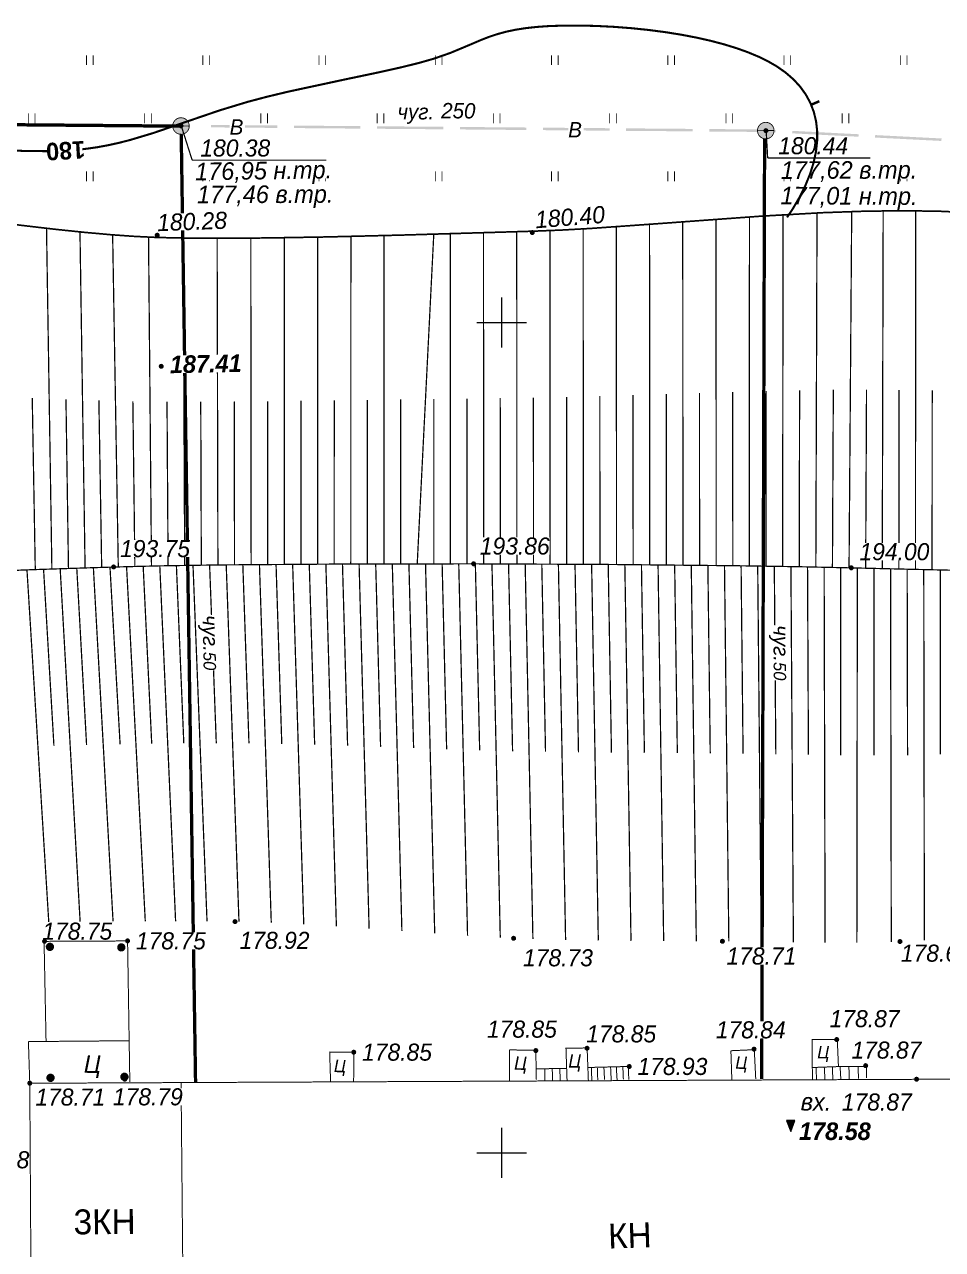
# Model space of a CAD drawing. Header units: millimetres. Extents: x 6735 to 13224, y -12144 to -9633.
# Drawn here: x 12231.4 to 12419.3, y -11669 to -11418.2 of the extents above; entities that cross this region are included whole.
import ezdxf

# ---------------------------------------------------------------- set-up
doc = ezdxf.new("R2010")
doc.units = ezdxf.units.MM
doc.linetypes.add('Cплошная', pattern=[0])
doc.linetypes.add('Cплошная_0.50', pattern=[0])
doc.layers.add('Строительный', color=251, linetype='Continuous', lineweight=13)
doc.layers.add('Строительный @ 1', color=251, linetype='Continuous', lineweight=13)
doc.styles.get("Standard").update_dxf_attribs({"font": 'arial.ttf'})
doc.styles.add('БСАМ курсив малоконтрасный (Бм-431)', font='')
doc.styles.get('БСАМ курсив малоконтрасный (Бм-431)').set_extended_font_data('Bm431', italic=True)
doc.linetypes.add('Водопр', pattern='A,5,-1,["В",БСАМ курсив малоконтрасный (Бм-431),S=2,R=0,X=-1.2,Y=-1],-1,10,-2,10,-2,5', length=36)
doc.linetypes.add('КОНТУР', pattern='A,0,-0.5,[133,ltypeshp.shx,S=0.05,R=0,X=-0.5,Y=0],-0.5', length=1)

# ---------------------------------------------------------------- blocks, each defined once
blk = doc.blocks.new('2011 - 401 трава')
at = {"color": 7, "linetype": 'Continuous', "lineweight": 0, "const_width": 0.1, "flags": 128}
for points in [[(0, 0), (0, 1.2)], [(0.8, 0), (0.8, 1.2)]]:
    blk.add_lwpolyline(points, dxfattribs=at)
blk = doc.blocks.new('22 - 107.1.1 столбы метал d-1.0')
blk.add_hatch(color=7).paths.add_polyline_path([(-0.00002, 0.5), (-0.25, 0.43302), (-0.43302, 0.25002), (-0.5, 0.00002), (-0.43302, -0.24998), (-0.25002, -0.433), (-0.00002, -0.5), (0.24998, -0.433), (0.433, -0.25), (0.5, 0), (0.433, 0.25), (0.25, 0.43302)])
at = {"color": 7, "linetype": 'Continuous', "lineweight": 0, "const_width": 0.02, "flags": 128}
blk.add_lwpolyline([(0, 0.5), (-0.25, 0.433013), (-0.433013, 0.25), (-0.5, 0), (-0.433013, -0.25), (-0.25, -0.433013), (0, -0.5), (0.25, -0.433013), (0.433013, -0.25), (0.5, 0), (0.433013, 0.25), (0.25, 0.433013), (0, 0.5)], close=True, dxfattribs=at)
blk = doc.blocks.new('118 - 330 отм высот')
blk.add_hatch(color=7).paths.add_polyline_path([(0.098, 0.12), (0.002, 0.155), (-0.095, 0.121), (-0.146, 0.032), (-0.129, -0.069), (-0.05, -0.135), (0.052, -0.136), (0.131, -0.07), (0.149, 0.031)])
at = {"color": 7, "linetype": 'Continuous', "lineweight": 0, "const_width": 0.01, "flags": 128}
blk.add_lwpolyline([(0.098, 0.12), (0.002, 0.155), (-0.095, 0.121), (-0.146, 0.032), (-0.129, -0.069), (-0.05, -0.135), (0.052, -0.136), (0.131, -0.07), (0.149, 0.031), (0.098, 0.12)], close=True, dxfattribs=at)
blk = doc.blocks.new('DIMENSION_17730')
at = {"color": 7, "linetype": 'Continuous', "lineweight": 0, "const_width": 0.075, "flags": 128}
for points in [[(4030.700267, 2211.862824), (4031.362518, 2209.77976)], [(4031.362518, 2209.77976), (4039.444585, 2209.77976)]]:
    blk.add_lwpolyline(points, dxfattribs=at)
at = {"color": 7, "insert": (4037.95452, 2210.77976), "char_height": 1.262627, "attachment_point": 7}
blk.add_mtext('{\\fArial|c1|b0|i1;\\l\\C0; }', dxfattribs=at)
blk = doc.blocks.new('DIMENSION_17742')
at = {"color": 7, "linetype": 'Continuous', "lineweight": 0, "const_width": 0.075, "flags": 128}
for points in [[(4065.922915, 2211.535518), (4066.011045, 2209.913233)], [(4066.011045, 2209.913233), (4072.193362, 2209.913233)]]:
    blk.add_lwpolyline(points, dxfattribs=at)
at = {"color": 7, "insert": (4070.703297, 2210.913233), "char_height": 1.262627, "attachment_point": 7}
blk.add_mtext('{\\fArial|c1|b0|i1;\\l\\C0; }', dxfattribs=at)
blk = doc.blocks.new('49 - 117.2.1 колодц.смотр.на водопроводах d-2.0')
at = {"true_color": 0xffffff}
blk.add_hatch(color=7, dxfattribs=at).paths.add_polyline_path([(-0.00002, 1), (-0.3827, 0.92388), (-0.70712, 0.70712), (-0.92388, 0.3827), (-1, 0), (-0.92388, -0.38268), (-0.70712, -0.7071), (-0.3827, -0.92386), (0, -0.99998), (0.38268, -0.92386), (0.7071, -0.7071), (0.92386, -0.38268), (0.99998, 0.00002), (0.92386, 0.3827), (0.7071, 0.70712), (0.38268, 0.92388)])
at = {"color": 7, "linetype": 'Continuous', "lineweight": 0, "const_width": 0.1, "flags": 128}
blk.add_lwpolyline([(-1, 0), (1, 0)], dxfattribs=at)
blk.add_lwpolyline([(0, 1), (0.269797, 0.962917), (0.519584, 0.854419), (0.730836, 0.682553), (0.887885, 0.460065), (0.979084, 0.203456), (0.997669, -0.068242), (0.942261, -0.33488), (0.81697, -0.57668), (0.631088, -0.775711), (0.398401, -0.917211), (0.136167, -0.990686), (-0.136167, -0.990686), (-0.398401, -0.917211), (-0.631088, -0.775711), (-0.81697, -0.57668), (-0.942261, -0.33488), (-0.997669, -0.068242), (-0.979084, 0.203456), (-0.887885, 0.460065), (-0.730836, 0.682553), (-0.519584, 0.854419), (-0.269797, 0.962917), (0, 1)], close=True, dxfattribs=at)
at = {"color": 7, "linetype": 'Continuous', "lineweight": 0, "true_color": 0xffffff, "const_width": 0.02, "flags": 128}
blk.add_lwpolyline([(0, 1), (-0.382683, 0.92388), (-0.707107, 0.707107), (-0.92388, 0.382683), (-1, 0), (-0.92388, -0.382683), (-0.707107, -0.707107), (-0.382683, -0.92388), (0, -1), (0.382683, -0.92388), (0.707107, -0.707107), (0.92388, -0.382683), (1, 0), (0.92388, 0.382683), (0.707107, 0.707107), (0.382683, 0.92388), (0, 1)], close=True, dxfattribs=at)
blk = doc.blocks.new('Крест')
at = {"color": 0, "linetype": 'Continuous', "lineweight": 0, "flags": 128}
for points in [[(0, -1), (0, 1)], [(-1, 0), (1, 0)]]:
    blk.add_lwpolyline(points, dxfattribs=at)
blk = doc.blocks.new('Отметка рельса')
at = {"linetype": 'Continuous', "lineweight": -2}
blk.add_hatch(color=0, dxfattribs=at).paths.add_polyline_path([(-0.65, 0.251), (-0.65, -0.249), (0, 0.001)])
at = {"color": 0, "linetype": 'Continuous', "lineweight": -2, "flags": 128}
blk.add_lwpolyline([(-0.65, 0.251), (-0.65, -0.249), (0, 0.001), (-0.65, 0.251)], dxfattribs=at)

msp = doc.modelspace()

# ---------------------------------------------------------------- hatches: boundary and pattern name
at = {"layer": 'Строительный'}
for points in [[(12269.56591, -11439.22447), (12283.16544, -11439.33741), (12283.16968, -11438.82742), (12269.57014, -11438.71449)], [(12286.56532, -11439.36564), (12300.16485, -11439.47858), (12300.16909, -11438.9686), (12286.56956, -11438.85566)], [(12303.56474, -11439.50681), (12317.16427, -11439.61975), (12317.1685, -11439.10977), (12303.56897, -11438.99683)], [(12320.56415, -11439.64799), (12334.16368, -11439.76092), (12334.16791, -11439.25094), (12320.56838, -11439.138)], [(12337.56356, -11439.78916), (12351.16309, -11439.9021), (12351.16733, -11439.39211), (12337.5678, -11439.27917)], [(12354.56298, -11439.93033), (12368.16251, -11440.04327), (12368.16674, -11439.53328), (12354.56721, -11439.42035)], [(12371.56239, -11440.0715), (12383.16586, -11440.16786), (12385.14852, -11440.26907), (12385.17452, -11439.75973), (12383.18642, -11439.65825), (12383.17342, -11439.91292), (12383.17554, -11439.65793), (12371.56663, -11439.56152)], [(12402.15242, -11440.62634), (12388.5701, -11439.93305), (12388.5441, -11440.44239), (12402.12642, -11441.13568)], [(12419.13031, -11441.49296), (12405.54799, -11440.79967), (12405.522, -11441.309), (12419.10431, -11442.0023)]]:
    msp.add_hatch(color=7, dxfattribs=at).paths.add_polyline_path(points)

# ---------------------------------------------------------------- linework, layer by layer
at = {"layer": 'Строительный', "color": 34, "linetype": 'Continuous', "lineweight": 0, "true_color": 0xa55200, "const_width": 0.51, "flags": 128}
msp.add_lwpolyline([(12392.44154, -11434.59058), (12394.12151, -11433.87124)], dxfattribs=at)
at = {"layer": 'Строительный', "linetype": 'Водопр', "const_width": 0.68}
msp.add_lwpolyline([(11981.36616, -11436.55249), (12263.34804, -11438.9732)], dxfattribs=at)
at = {"layer": 'Строительный', "color": 34, "linetype": 'Cплошная_0.50', "lineweight": 0, "true_color": 0xa55200, "const_width": 0.425, "elevation": 612, "flags": 128}
msp.add_lwpolyline([(12236.38807, -11444.09991), (12231.06315, -11444.0428), (12225.21827, -11443.71237), (12218.88395, -11443.11736), (12211.14776, -11442.17166), (12204.11063, -11441.25382), (12197.72893, -11440.43328), (12195.94016, -11440.26315), (12194.81597, -11440.31319), (12194.35657, -11440.42561), (12193.95749, -11440.60193), (12193.60737, -11440.84722), (12193.29874, -11441.16682), (12192.93633, -11441.71972), (12192.59049, -11442.46617), (12191.8034, -11444.88704), (12191.16037, -11446.96353), (12190.28736, -11449.24378), (12189.37652, -11451.32577), (12189.2779, -11451.54495), (12188.62013, -11453.03551), (12188.34686, -11453.80047), (12188.26181, -11454.44724), (12188.37431, -11455.38284), (12188.71147, -11456.49822)], dxfattribs=at)
at = {"layer": 'Строительный', "linetype": 'Водопр', "const_width": 0.68, "flags": 128}
for points in [[(12263.49023, -11440.7398), (12266.42321, -11634.67106)], [(12382.90841, -11441.58059), (12382.31547, -11634.04406)]]:
    msp.add_lwpolyline(points, dxfattribs=at)
at = {"layer": 'Строительный', "color": 7, "linetype": 'КОНТУР', "lineweight": 0, "ltscale": 2, "const_width": 0.34, "flags": 128}
msp.add_lwpolyline([(12552.52685, -11486.72312), (12548.73561, -11484.72339), (12543.79551, -11482.22823), (12539.08465, -11479.96533), (12533.31494, -11477.37435), (12527.87722, -11475.14683), (12522.76048, -11473.2783), (12517.96041, -11471.76722), (12512.51, -11470.2975), (12506.20845, -11468.77132), (12499.1805, -11467.21891), (12491.57604, -11465.67339), (12483.45285, -11464.14893), (12475.0798, -11462.69827), (12466.6286, -11461.35114), (12458.25008, -11460.13154), (12449.39844, -11458.97535), (12440.93343, -11458.01104), (12432.97298, -11457.25198), (12425.60172, -11456.70619), (12418.7054, -11456.39532), (12411.3323, -11456.28914), (12403.41555, -11456.38641), (12394.80727, -11456.68881), (12382.29075, -11457.39425), (12365.37328, -11458.625), (12363.88887, -11458.73824), (12347.33748, -11459.91592), (12341.18044, -11460.25518), (12335.73447, -11460.46996), (12329.16689, -11460.6696), (12308.24111, -11461.28622), (12293.19174, -11461.65676), (12280.74091, -11461.8683), (12268.08935, -11461.92366), (12262.83777, -11461.86566), (12258.27445, -11461.75033), (12253.97743, -11461.54485), (12249.15332, -11461.20341), (12243.78172, -11460.72467), (12237.80539, -11460.10355), (12229.16216, -11459.09077), (12217.86124, -11457.6495), (12217.37508, -11457.58631), (12208.36138, -11456.4458), (12203.64073, -11455.96331), (12202.92286, -11455.91156), (12195.41705, -11455.42713), (12191.04475, -11455.28029), (12187.17239, -11455.30194), (12182.94226, -11455.55085), (12180.95689, -11455.76859), (12179.0444, -11456.04986), (12173.67459, -11456.79321), (12167.53675, -11457.61755), (12163.24953, -11458.29188), (12159.39135, -11459.01046), (12155.84482, -11459.79528), (12152.5849, -11460.65239), (12150.53441, -11461.27509), (12148.60406, -11461.93375), (12146.79191, -11462.62902), (12145.09688, -11463.36134), (12143.51775, -11464.13125), (12142.05448, -11464.93881), (12140.70668, -11465.78424), (12139.47416, -11466.66766), (12138.13095, -11467.75607), (12136.54209, -11469.14626), (12132.66504, -11472.79858), (12127.94152, -11477.53218), (12122.53807, -11483.18035), (12117.08508, -11489.06377)], dxfattribs=at)
at = {"layer": 'Строительный', "color": 7, "linetype": 'Cплошная', "lineweight": 0, "const_width": 0.255, "flags": 128}
for points in [[(12386.59686, -11529.11978), (12386.68921, -11457.11766)], [(12393.39568, -11529.2463), (12393.63974, -11456.74288)], [(12400.19386, -11529.40307), (12400.73886, -11456.46083)], [(12406.99182, -11529.56944), (12407.18171, -11456.31577)], [(12413.79015, -11529.72046), (12413.8372, -11456.30179)], [(12237.01145, -11529.64294), (12235.91471, -11459.89192)], [(12345.79945, -11528.67707), (12345.7661, -11460.01027)], [(12352.59928, -11528.72389), (12352.55724, -11459.57338)], [(12359.39905, -11528.78016), (12359.35155, -11459.08156)], [(12366.19873, -11528.84643), (12366.15376, -11458.56545)], [(12372.99829, -11528.92377), (12372.97009, -11458.0509)], [(12379.79769, -11529.01392), (12379.8099, -11457.56101)], [(12243.80807, -11529.42852), (12242.7629, -11460.62459)], [(12250.60464, -11529.21275), (12249.44977, -11461.2271)], [(12257.40232, -11529.03614), (12256.79722, -11461.6924)], [(12264.20113, -11528.90915), (12263.87862, -11461.88253)], [(12271.00046, -11528.81402), (12270.83931, -11461.9312)], [(12277.80007, -11528.74173), (12277.73363, -11461.89981)], [(12284.59985, -11528.68699), (12284.58706, -11461.81548)], [(12291.39973, -11528.64638), (12291.41336, -11461.6935)], [(12298.19967, -11528.61759), (12298.22074, -11461.54371)], [(12304.99964, -11528.59898), (12305.0146, -11461.37307)], [(12311.79963, -11528.58938), (12315.18805, -11461.08952)], [(12318.59963, -11528.58797), (12318.57606, -11460.98986)], [(12325.39963, -11528.59446), (12325.36498, -11460.78549)], [(12332.19961, -11528.61175), (12332.17569, -11460.57785)], [(12338.99955, -11528.63959), (12338.97385, -11460.35362)], [(12233.61344, -11529.75909), (12232.9935, -11494.6194)], [(12240.4097, -11529.53399), (12239.89397, -11494.90425)], [(12247.20642, -11529.3225), (12246.63455, -11495.13058)], [(12294.79969, -11528.63062), (12294.80936, -11495.12611)], [(12301.59965, -11528.6071), (12301.60937, -11495.03386)], [(12308.39964, -11528.59311), (12308.40365, -11494.93738)], [(12315.19963, -11528.58769), (12315.19384, -11494.8386)], [(12321.99963, -11528.59016), (12321.98135, -11494.73933)], [(12328.79962, -11528.6017), (12328.78604, -11494.64167)], [(12335.59958, -11528.62442), (12335.58772, -11494.54959)], [(12342.3995, -11528.65715), (12342.38495, -11494.42682)], [(12349.19937, -11528.69932), (12349.18046, -11494.25009)], [(12355.99918, -11528.75082), (12355.97645, -11494.04155)], [(12362.7989, -11528.81199), (12362.77512, -11493.81842)], [(12369.59852, -11528.88363), (12369.5791, -11493.59506)], [(12376.39801, -11528.96709), (12376.39214, -11493.38429)], [(12383.19731, -11529.06464), (12383.22024, -11493.1984)], [(12389.99633, -11529.18001), (12390.07439, -11493.05014)], [(12396.79488, -11529.31998), (12396.97847, -11492.95428)], [(12403.59276, -11529.48979), (12403.7731, -11492.9318)], [(12410.39098, -11529.64533), (12410.43495, -11492.96763)], [(12417.18927, -11529.79756), (12417.22085, -11493.07745)], [(12254.00328, -11529.11648), (12253.58849, -11495.30577)], [(12260.80164, -11528.96786), (12260.5801, -11495.39009)], [(12267.60075, -11528.85828), (12267.48519, -11495.38883)], [(12274.40024, -11528.77541), (12274.34651, -11495.34941)], [(12281.19995, -11528.71241), (12281.18218, -11495.28777)], [(12287.99978, -11528.66508), (12288.00139, -11495.21179)], [(12231.91459, -11529.82102), (12236.37544, -11601.93519)], [(12235.31243, -11529.69988), (12237.4288, -11565.79611)], [(12238.71058, -11529.5878), (12242.79353, -11601.8549)], [(12242.10891, -11529.48106), (12244.11526, -11565.65205)], [(12245.50728, -11529.37584), (12249.53502, -11601.79703)], [(12248.90556, -11529.26792), (12250.97535, -11565.52263)], [(12252.30392, -11529.1623), (12256.13087, -11601.76614)], [(12255.70278, -11529.0746), (12257.4487, -11565.4178)], [(12259.10198, -11529.00067), (12262.33946, -11601.76252)], [(12262.50139, -11528.93743), (12264.01922, -11565.35474)], [(12265.90095, -11528.88282), (12268.77128, -11601.79143)], [(12269.30062, -11528.83539), (12270.66642, -11565.3295)], [(12272.70036, -11528.79406), (12275.31353, -11601.87445)], [(12276.10017, -11528.75799), (12277.35568, -11565.35887)], [(12279.50003, -11528.72656), (12281.92188, -11602.07936)], [(12282.89992, -11528.69924), (12284.07146, -11565.46359)], [(12286.29984, -11528.67561), (12288.57257, -11602.40106)], [(12289.69978, -11528.65535), (12290.80443, -11565.62508)], [(12293.09973, -11528.63815), (12295.2513, -11602.8058)], [(12296.4997, -11528.62378), (12297.54899, -11565.82732)], [(12299.89968, -11528.61204), (12301.94919, -11603.26704)], [(12303.29967, -11528.60275), (12304.30152, -11566.05711)], [(12306.69966, -11528.59577), (12308.66022, -11603.76119)], [(12310.09966, -11528.59099), (12311.05944, -11566.30205)], [(12313.49966, -11528.58828), (12315.37988, -11604.26376)], [(12316.89966, -11528.58759), (12317.82069, -11566.54834)], [(12320.29966, -11528.58883), (12322.10429, -11604.7441)], [(12323.69965, -11528.59196), (12324.58171, -11566.77697)], [(12327.09965, -11528.59772), (12328.79899, -11605.15241)], [(12330.49964, -11528.60639), (12331.31913, -11566.95503)], [(12333.89962, -11528.61777), (12335.48133, -11605.42163)], [(12337.29959, -11528.6317), (12338.06296, -11567.07481)], [(12340.69955, -11528.64807), (12342.17278, -11605.59595)], [(12344.0995, -11528.66682), (12344.80976, -11567.1627)], [(12347.49944, -11528.68791), (12348.86749, -11605.70828)], [(12350.89935, -11528.71131), (12351.55699, -11567.22929)], [(12354.29926, -11528.73706), (12355.56089, -11605.77759)], [(12357.69914, -11528.76518), (12358.30245, -11567.28323)], [(12361.099, -11528.79576), (12362.24865, -11605.82033)], [(12364.49884, -11528.82888), (12365.04388, -11567.33293)], [(12367.89865, -11528.86468), (12368.92578, -11605.85369)], [(12371.29843, -11528.90331), (12371.77839, -11567.38842)], [(12374.69818, -11528.94502), (12375.58548, -11605.90105)], [(12378.09788, -11528.99005), (12378.5018, -11567.46625)], [(12381.49753, -11529.03877), (12382.21699, -11605.99339)], [(12384.89712, -11529.09162), (12385.20681, -11567.56962)], [(12388.29663, -11529.14921), (12388.80037, -11606.09909)], [(12391.69604, -11529.21233), (12391.87944, -11567.67708)], [(12395.09533, -11529.28211), (12395.29502, -11606.17019)], [(12398.49443, -11529.36018), (12398.4882, -11567.76957)], [(12401.89331, -11529.44748), (12401.79488, -11606.16198)], [(12405.2923, -11529.53029), (12405.32466, -11567.81868)], [(12408.69142, -11529.60766), (12408.8399, -11606.00947)], [(12412.09059, -11529.68281), (12412.17278, -11567.77124)], [(12415.48974, -11529.7586), (12415.60905, -11605.64545)], [(12418.88882, -11529.83766), (12418.89722, -11567.61678)]]:
    msp.add_lwpolyline(points, dxfattribs=at)
at = {"layer": 'Строительный', "color": 7, "linetype": 'Cплошная_0.50', "lineweight": 0, "flags": 128}
for points, const_width in [([(12146.38495, -11665.93858), (12146.39637, -11666.09012), (12146.44165, -11666.694), (12147.59851, -11681.59548), (12148.33513, -11689.96441), (12149.05804, -11697.08009), (12149.95111, -11704.3668), (12150.87556, -11710.28525), (12152.04839, -11716.56088), (12153.13825, -11721.79397), (12154.59296, -11727.81572), (12155.35337, -11730.56355), (12156.14261, -11733.16125), (12157.1066, -11736.02345), (12158.11918, -11738.70936), (12159.18388, -11741.22832), (12160.30325, -11743.58633), (12161.55554, -11745.93608), (12162.99667, -11748.38671), (12164.61444, -11750.91737), (12166.39075, -11753.49973), (12168.13057, -11755.873), (12169.96044, -11758.23035), (12171.85351, -11760.53716), (12173.7764, -11762.75272), (12175.62418, -11764.7628), (12177.43024, -11766.61034), (12179.15883, -11768.25879), (12180.77584, -11769.6756), (12182.3569, -11770.92144), (12184.04569, -11772.11533), (12185.83401, -11773.25148), (12187.71214, -11774.32369), (12189.60086, -11775.2926), (12191.5523, -11776.19051), (12193.55466, -11777.012), (12195.59509, -11777.75179), (12197.63665, -11778.3981), (12199.68881, -11778.95552), (12201.73793, -11779.42034), (12203.77042, -11779.78948), (12205.87796, -11780.04314), (12208.55612, -11780.22561), (12211.81682, -11780.33776), (12215.69048, -11780.38068), (12213.75365, -11780.35922), (12239.36793, -11779.91556), (12234.17106, -11780.03491), (12244.5648, -11779.79621), (12254.72403, -11779.62771), (12259.69392, -11779.50897), (12264.88256, -11779.38528), (12275.0419, -11779.22003), (12292.29053, -11779.19284), (12296.47671, -11779.19358), (12316.91639, -11779.18742), (12338.72019, -11779.08913), (12343.38983, -11779.04004), (12355.71652, -11778.90118), (12372.71137, -11778.59), (12381.52127, -11778.32392), (12389.69264, -11777.98576), (12409.33517, -11776.97166), (12420.61212, -11776.28664), (12430.11983, -11775.60951), (12439.31221, -11774.7936), (12442.87494, -11774.39283), (12445.74359, -11773.99741), (12451.25615, -11773.00418), (12456.79564, -11771.74002), (12462.31449, -11770.21183), (12467.658, -11768.45836), (12470.304, -11767.47998), (12472.86902, -11766.45397), (12475.34296, -11765.38438), (12477.71688, -11764.27507), (12480.10951, -11763.06982), (12482.54352, -11761.75981), (12484.98758, -11760.36189), (12487.41084, -11758.89371), (12489.85764, -11757.32444), (12492.22092, -11755.71863), (12494.47356, -11754.09473), (12496.59305, -11752.46897), (12498.69339, -11750.74259), (12500.59958, -11749.04692), (12502.29605, -11747.39579), (12503.7716, -11745.80016), (12505.07185, -11744.19822), (12506.31369, -11742.44662), (12507.50084, -11740.54017), (12508.63863, -11738.47031), (12509.56273, -11736.59301), (12510.46207, -11734.58024), (12511.34347, -11732.41686), (12512.21953, -11730.0721), (12513.50635, -11726.28585), (12515.02225, -11721.41936), (12516.3586, -11716.59434), (12517.79955, -11710.60469), (12519.23059, -11703.94086), (12520.57172, -11696.9889), (12521.79242, -11689.84651), (12522.74803, -11683.2881), (12523.56736, -11676.03395), (12524.50445, -11665.87361), (12526.21522, -11644.17326), (12526.96093, -11634.00955), (12527.587, -11625.48794), (12528.05287, -11619.86456), (12528.81827, -11611.64471), (12529.04449, -11609.26215), (12529.89403, -11599.84177), (12530.38947, -11593.02808), (12530.57472, -11589.19998), (12530.63693, -11585.9839), (12530.57701, -11583.33059), (12530.39432, -11581.21819), (12530.05889, -11579.24615), (12529.56854, -11577.22708), (12528.92518, -11575.16902), (12528.13198, -11573.08213), (12527.27025, -11571.13944), (12526.28931, -11569.19286), (12525.19519, -11567.25437), (12523.99603, -11565.33845), (12522.78118, -11563.57119), (12521.49217, -11561.85239), (12520.14049, -11560.19739), (12518.73976, -11558.6229), (12517.34391, -11557.21116), (12515.79276, -11555.81331), (12514.08653, -11554.42954), (12512.22539, -11553.05999), (12510.45483, -11551.86356), (12508.56372, -11550.67822), (12506.55188, -11549.50385), (12504.41869, -11548.3401), (12500.50839, -11546.38331), (12496.22832, -11544.44782), (12491.07364, -11542.31543), (12485.51964, -11540.17862), (12478.35006, -11537.64464), (12471.56008, -11535.50075), (12467.65759, -11534.40274), (12463.9811, -11533.47735), (12460.54579, -11532.72839), (12457.36131, -11532.15792), (12454.04991, -11531.7024), (12450.22644, -11531.2972), (12445.8708, -11530.94014), (12440.94362, -11530.62797), (12431.99869, -11530.22235), (12420.79883, -11529.8845), (12411.28283, -11529.665), (12400.64596, -11529.41498), (12390.35977, -11529.18679), (12377.65395, -11528.98397), (12350.09398, -11528.70556), (12323.33842, -11528.59153), (12297.14318, -11528.62136), (12270.94779, -11528.81466), (12259.01842, -11529.00235), (12249.65005, -11529.24345), (12243.40579, -11529.44095), (12231.50784, -11529.8363), (12221.5791, -11530.28572), (12213.38086, -11530.82646), (12208.90071, -11531.22571), (12204.87196, -11531.67627), (12201.26661, -11532.18127), (12198.06959, -11532.74287), (12196.54165, -11533.04306), (12189.63142, -11534.43621), (12184.52194, -11535.59357), (12180.72993, -11536.58137), (12177.29764, -11537.61068), (12174.15761, -11538.70181), (12171.2817, -11539.86481), (12168.09413, -11541.3968), (12166.63018, -11542.21101), (12165.25018, -11543.05875), (12163.95229, -11543.94121), (12162.73576, -11544.85892), (12161.59963, -11545.81263), (12160.54317, -11546.80293), (12158.41746, -11549.10956), (12156.29427, -11551.80672), (12154.20094, -11554.85978), (12152.16887, -11558.22304), (12150.28466, -11561.73557), (12148.51894, -11565.43388), (12146.90068, -11569.25729), (12145.45627, -11573.14341), (12144.17048, -11577.16015), (12143.1151, -11581.11484), (12142.30561, -11584.94921), (12141.75214, -11588.61511), (12141.58316, -11590.42791), (12141.4689, -11592.55517), (12141.40446, -11597.75561), (12141.55864, -11604.22346), (12141.93199, -11611.98254), (12142.863, -11625.57149), (12144.31121, -11642.72372), (12145.17155, -11652.16343), (12146.38048, -11665.87964)], 0.255), ([(12522.72331, -11683.47614), (12522.74803, -11683.2881), (12523.56736, -11676.03395), (12524.50445, -11665.87361), (12526.21522, -11644.17326), (12526.96093, -11634.00955), (12527.587, -11625.48794), (12528.05287, -11619.86456), (12528.81827, -11611.64471), (12529.04449, -11609.26215), (12529.89403, -11599.84177), (12530.38947, -11593.02808), (12530.57472, -11589.19998), (12530.63693, -11585.9839), (12530.57701, -11583.33059), (12530.39432, -11581.21819), (12530.05889, -11579.24615), (12529.56854, -11577.22708), (12528.92518, -11575.16902), (12528.13198, -11573.08213), (12527.27025, -11571.13944), (12526.28931, -11569.19286), (12525.19519, -11567.25437), (12523.99603, -11565.33845), (12522.78118, -11563.57119), (12521.49217, -11561.85239), (12520.14049, -11560.19739), (12518.73976, -11558.6229), (12517.34391, -11557.21116), (12515.79276, -11555.81331), (12514.08653, -11554.42954), (12512.22539, -11553.05999), (12510.45483, -11551.86356), (12508.56372, -11550.67822), (12506.55188, -11549.50385), (12504.41869, -11548.3401), (12500.50839, -11546.38331), (12496.22832, -11544.44782), (12491.07364, -11542.31543), (12485.51964, -11540.17862), (12478.35006, -11537.64464), (12471.56008, -11535.50075), (12467.65759, -11534.40274), (12463.9811, -11533.47735), (12460.54579, -11532.72839), (12457.36131, -11532.15792), (12454.04991, -11531.7024), (12450.22644, -11531.2972), (12445.8708, -11530.94014), (12440.94362, -11530.62797), (12431.99869, -11530.22235), (12420.79883, -11529.8845), (12411.28283, -11529.665), (12400.64596, -11529.41498), (12390.35977, -11529.18679), (12377.65395, -11528.98397), (12350.09398, -11528.70556), (12323.33842, -11528.59153), (12297.14318, -11528.62136), (12270.94779, -11528.81466), (12259.01842, -11529.00235), (12249.65005, -11529.24345), (12243.40579, -11529.44095), (12231.50784, -11529.8363), (12221.5791, -11530.28572), (12213.38086, -11530.82646), (12208.90071, -11531.22571), (12204.87196, -11531.67627), (12201.26661, -11532.18127), (12198.06959, -11532.74287), (12196.54165, -11533.04306), (12189.63142, -11534.43621), (12184.52194, -11535.59357), (12180.72993, -11536.58137), (12177.29764, -11537.61068), (12174.15761, -11538.70181), (12171.2817, -11539.86481), (12168.09413, -11541.3968), (12166.63018, -11542.21101), (12165.25018, -11543.05875), (12163.95229, -11543.94121), (12162.73576, -11544.85892), (12161.59963, -11545.81263), (12160.54317, -11546.80293), (12159.80816, -11547.55588)], 0.255), ([(12235.41384, -11605.75381), (12235.81898, -11626.28093)], 0.204), ([(12235.50269, -11605.88518), (12252.50677, -11605.79975)], 0.204), ([(12252.50677, -11605.79975), (12252.96713, -11634.68234)], 0.204), ([(12232.18289, -11626.40767), (12252.71062, -11626.23713)], 0.204), ([(12232.4858, -11634.93889), (12232.21072, -11626.44523)], 0.204), ([(12346.52619, -11627.70829), (12342.24882, -11627.77132), (12342.4741, -11634.47419)], 0.204), ([(12346.57998, -11627.72108), (12346.83083, -11634.31637)], 0.204), ([(12380.75515, -11628.06705), (12376.0341, -11628.27926)], 0.204), ([(12380.78986, -11627.92104), (12381.09799, -11634.08747)], 0.204), ([(12397.66349, -11626.00761), (12392.56388, -11625.96341)], 0.204), ([(12392.64882, -11625.90949), (12392.69006, -11634.17208)], 0.204), ([(12397.78156, -11625.9241), (12398.02833, -11631.50747), (12403.74297, -11631.47759), (12403.78903, -11633.87953)], 0.204), ([(12298.78343, -11634.64379), (12298.82315, -11628.53154), (12293.87804, -11628.59993), (12294.06015, -11634.54491)], 0.204), ([(12330.67609, -11628.10822), (12330.71255, -11634.4631)], 0.204), ([(12336.05629, -11628.18737), (12330.68509, -11628.10835)], 0.204), ([(12336.0753, -11628.26873), (12336.18285, -11634.21637)], 0.204), ([(12376.00691, -11628.24953), (12376.20375, -11634.23524)], 0.204), ([(12342.35021, -11631.88731), (12336.12883, -11631.99971)], 0.204), ([(12337.90416, -11631.94272), (12337.9495, -11634.36479)], 0.204), ([(12339.43875, -11631.94216), (12339.51045, -11634.40703)], 0.204), ([(12340.97334, -11631.9416), (12341.08785, -11634.38011)], 0.204), ([(12355.09103, -11634.23396), (12355.0593, -11631.49849), (12346.65316, -11631.7167)], 0.204), ([(12347.43598, -11631.6511), (12347.54566, -11634.41728)], 0.204), ([(12348.67919, -11631.80049), (12348.75088, -11634.26536)], 0.204), ([(12350.01451, -11631.71603), (12350.14715, -11634.23192)], 0.204), ([(12351.38442, -11631.63978), (12351.51054, -11634.3368)], 0.204), ([(12352.71746, -11634.33142), (12352.54685, -11631.51423)], 0.204), ([(12353.89209, -11631.54173), (12354.00007, -11634.16136)], 0.204), ([(12398.06382, -11631.52282), (12392.73384, -11631.71667)], 0.204), ([(12393.45944, -11631.67158), (12393.52477, -11634.14257)], 0.204), ([(12395.12357, -11631.60093), (12395.26317, -11634.15174)], 0.204), ([(12396.77371, -11631.58912), (12396.8839, -11634.13294)], 0.204), ([(12398.35657, -11631.46808), (12398.52005, -11634.17998)], 0.204), ([(12400.1608, -11631.46182), (12400.25845, -11634.18915)], 0.204), ([(12402.03786, -11631.41071), (12402.13406, -11634.01337)], 0.204), ([(12264.05974, -11699.19634), (12263.45498, -11634.6899)], 0.204)]:
    msp.add_lwpolyline(points, dxfattribs=dict(at, const_width=const_width))
at = {"layer": 'Строительный', "color": 7, "linetype": 'Cплошная_0.50', "lineweight": 0, "const_width": 0.204, "flags": 128}
msp.add_lwpolyline([(12232.8838, -11699.22828), (12273.95361, -11699.59054), (12383.36923, -11698.23953), (12441.83792, -11697.1348), (12441.9914, -11675.92235), (12441.02159, -11634.04665), (12414.01252, -11634.13186), (12232.4858, -11634.93889), (12232.8838, -11699.22828)], close=True, dxfattribs=at)

# ---------------------------------------------------------------- block references
at = {"layer": 'Строительный', "color": 7, "zscale": 3.4}
for name, p, xscale, yscale in [('2011 - 401 трава', (12244.09612, -11426.47934), 1.7, 1.7), ('2011 - 401 трава', (12267.89612, -11426.47934), 1.7, 1.7), ('2011 - 401 трава', (12291.69612, -11426.47934), 1.7, 1.7), ('2011 - 401 трава', (12315.49612, -11426.47934), 1.7, 1.7), ('2011 - 401 трава', (12339.29612, -11426.47934), 1.7, 1.7), ('2011 - 401 трава', (12363.09612, -11426.47934), 1.7, 1.7), ('2011 - 401 трава', (12386.89612, -11426.47934), 1.7, 1.7), ('2011 - 401 трава', (12410.69612, -11426.47934), 1.7, 1.7), ('2011 - 401 трава', (12232.19612, -11438.37934), 1.7, 1.7), ('2011 - 401 трава', (12255.99612, -11438.37934), 1.7, 1.7), ('2011 - 401 трава', (12279.79612, -11438.37934), 1.7, 1.7), ('2011 - 401 трава', (12303.59612, -11438.37934), 1.7, 1.7), ('2011 - 401 трава', (12327.39612, -11438.37934), 1.7, 1.7), ('2011 - 401 трава', (12351.19612, -11438.37934), 1.7, 1.7), ('2011 - 401 трава', (12374.99612, -11438.37934), 1.7, 1.7), ('2011 - 401 трава', (12398.79612, -11438.37934), 1.7, 1.7), ('118 - 330 отм высот', (12263.44011, -11438.91859, 613.292), 3.4, 3.4), ('DIMENSION_17730', (-1440.90388, -18959.17934), 3.4, 3.4), ('118 - 330 отм высот', (12383.17342, -11439.91292, 613.496), 3.4, 3.4), ('DIMENSION_17742', (-1440.90388, -18959.17934), 3.4, 3.4), ('2011 - 401 трава', (12244.09612, -11450.27934), 1.7, 1.7), ('2011 - 401 трава', (12267.89612, -11450.27934), 1.7, 1.7), ('2011 - 401 трава', (12291.69612, -11450.27934), 1.7, 1.7), ('2011 - 401 трава', (12315.49612, -11450.27934), 1.7, 1.7), ('2011 - 401 трава', (12339.29612, -11450.27934), 1.7, 1.7), ('2011 - 401 трава', (12363.09612, -11450.27934), 1.7, 1.7), ('2011 - 401 трава', (12386.89612, -11450.27934), 1.7, 1.7), ('2011 - 401 трава', (12410.69612, -11450.27934), 1.7, 1.7), ('118 - 330 отм высот', (12258.57061, -11461.31467, 612.952), 3.4, 3.4), ('118 - 330 отм высот', (12335.33854, -11460.76228, 613.36), 3.4, 3.4), ('118 - 330 отм высот', (12259.39119, -11488.17186, 637.194), 3.4, 3.4), ('118 - 330 отм высот', (12249.65005, -11529.24345, 658.7534), 3.4, 3.4), ('118 - 330 отм высот', (12323.33842, -11528.59153, 659.1206), 3.4, 3.4), ('118 - 330 отм высот', (12400.64596, -11529.41498, 659.5932), 3.4, 3.4), ('118 - 330 отм высот', (12274.49842, -11601.85932, 608.31753), 3.4, 3.4), ('118 - 330 отм высот', (12235.50269, -11605.88518, 607.74157), 3.4, 3.4), ('118 - 330 отм высот', (12252.50677, -11605.79975, 607.75817), 3.4, 3.4), ('118 - 330 отм высот', (12331.5246, -11605.27932, 607.66873), 3.4, 3.4), ('118 - 330 отм высот', (12374.269, -11605.88868, 607.62437), 3.4, 3.4), ('118 - 330 отм высот', (12410.618, -11605.94054, 607.29102), 3.4, 3.4), ('118 - 330 отм высот', (12397.66349, -11626.00761, 608.17428), 3.4, 3.4), ('118 - 330 отм высот', (12336.0753, -11628.26873, 608.10513), 3.4, 3.4), ('118 - 330 отм высот', (12346.55505, -11627.78597, 608.09019), 3.4, 3.4), ('118 - 330 отм высот', (12380.74113, -11627.96914, 608.07143), 3.4, 3.4), ('118 - 330 отм высот', (12298.80123, -11628.59488, 608.10115), 3.4, 3.4), ('118 - 330 отм высот', (12355.19284, -11631.52366, 608.35619), 3.4, 3.4), ('118 - 330 отм высот', (12403.59128, -11631.35478, 608.15464), 3.4, 3.4), ('118 - 330 отм высот', (12232.4858, -11634.93889, 607.60766), 3.4, 3.4), ('118 - 330 отм высот', (12251.93048, -11634.12734, 607.88437), 3.4, 3.4), ('118 - 330 отм высот', (12414.01252, -11634.13186, 608.17099), 3.4, 3.4)]:
    msp.add_blockref(name, p, dxfattribs=dict(at, xscale=xscale, yscale=yscale))
for name, p, xscale, yscale, rotation in [('49 - 117.2.1 колодц.смотр.на водопроводах d-2.0', (12263.4414, -11438.94464), 1.699999999999457, 1.699999999999457, 359.4990863060664), ('49 - 117.2.1 колодц.смотр.на водопроводах d-2.0', (12383.14454, -11439.87914), 1.699999999999459, 1.699999999999459, 0.243724792678752), ('22 - 107.1.1 столбы метал d-1.0', (12236.61021, -11607.00837), 1.699999999999459, 1.699999999999459, 346.6283499999836), ('22 - 107.1.1 столбы метал d-1.0', (12251.22325, -11607.12035), 1.699999999999459, 1.699999999999459, 346.6283499999836), ('22 - 107.1.1 столбы метал d-1.0', (12236.74215, -11633.82488), 1.699999999999459, 1.699999999999459, 346.6283499999836), ('22 - 107.1.1 столбы метал d-1.0', (12251.86335, -11633.62389), 1.699999999999459, 1.699999999999459, 346.6283499999836)]:
    msp.add_blockref(name, p, dxfattribs=dict(at, xscale=xscale, yscale=yscale, rotation=rotation))
at = {"layer": 'Строительный', "color": 136, "true_color": 0x008080, "xscale": 5.1, "yscale": 5.1, "zscale": 3.4}
for p in [(12329.09612, -11479.17934), (12329.09612, -11649.17934)]:
    msp.add_blockref('Крест', p, dxfattribs=at)
at = {"layer": 'Строительный @ 1', "xscale": 3.399999999999999, "yscale": 3.399999999999999, "zscale": 3.399999999999999, "rotation": 269.9037097551698}
msp.add_blockref('Отметка рельса', (12388.25612, -11644.79334, 607.172), dxfattribs=at)

# ---------------------------------------------------------------- texts
at = {"layer": 'Строительный', "color": 7, "insert": (12316.69531, -11437.39926), "char_height": 3.1368298, "attachment_point": 7, "rotation": 359.5241932, "bg_fill": 3, "box_fill_scale": 1, "bg_fill_color": 256, "bg_fill_transparency": 0}
msp.add_mtext('{\\fBm431|c1|b0|i1;\\l\\C0;250}', dxfattribs=at)
at = {"layer": 'Строительный', "color": 34, "true_color": 0xa55200, "insert": (12239.81868, -11443.97796), "char_height": 3.5913044, "attachment_point": 5, "rotation": 183.2575015}
msp.add_mtext('{\\fP131|c1|b1|i0;\\l\\C32;180}', dxfattribs=at)
at = {"layer": 'Строительный', "color": 7, "insert": (12389.95612, -11644.79334), "char_height": 3.5913044, "attachment_point": 4}
msp.add_mtext('{\\fD431|c1|b1|i1;\\l\\C0;178.58}', dxfattribs=at)

# ---------------------------------------------------------------- next in the draw order: texts
at = {"layer": 'Строительный', "color": 7, "bg_fill": 3, "box_fill_scale": 1, "bg_fill_color": 256}
for s, insert, char_height, attachment_point, rotation, bg_fill_transparency in [('{\\fBm431|c1|b0|i1;\\l\\C0;чуг.}', (12307.73497, -11438.49388), 3.1368298, 7, 359.5241932, 0), ('{\\fBm431|c1|b0|i1;\\l\\C0;В}', (12342.69509, -11441.26588), 3.1368298, 7, 359.5241932, 0), ('{\\fD431|c1|b0|i1;\\l\\C0;177,01\\fBm431|c1|b0|i1; н.тр.}', (12386.1661, -11451.37727), 3.5970912, 1, 359.7182411, 0), ('{\\fD431|c1|b0|i1;\\l\\C0;180.28}', (12258.56087, -11458.76632), 3.4976004, 4, 2.1167928, 7411865), ('{\\fD431|c1|b0|i1;\\l\\C0;180.40}', (12335.92993, -11458.17595), 3.4976004, 4, 4.5817599, 6307), ('{\\fD431|c1|b1|i1;\\l\\C0;187.41}', (12261.17137, -11487.79322), 3.5913044, 4, 1.0515111, 0), ('{\\fBm431|b0|i1|c204|p18;\\C0;чуг.\\fBm431|b0|i1|c0|p18;\\H0.81292x;50}', (12266.89908, -11539.13741), 3.1368298, 7, 271.2089824, 0), ('{\\fBm431|b0|i1|c204|p18;\\C0;чуг.\\fBm431|b0|i1|c0|p18;\\H0.81292x;50}', (12383.7736, -11541.17635), 3.1368298, 7, 270.2467349, 0), ('{\\fBm431|c1|b0|i1;\\l\\C0;Ц}', (12393.72609, -11627.28389), 2.55, 1, 358.9774567, 4267482), ('{\\fBm431|c1|b0|i1;\\l\\C0;Ц}', (12243.60592, -11629.19531), 3.5970912, 1, 358.9774567, 4267287), ('{\\fBm431|c1|b0|i1;\\l\\C0;Ц}', (12294.7731, -11630.10711), 2.55, 1, 358.9774567, 4267432), ('{\\fBm431|b0|i1|c204|p18;\\C0;Ц}', (12331.66193, -11629.44529), 2.72, 1, 358.9774567, 4267262), ('{\\fBm431|b0|i1|c204|p18;\\C0;Ц}', (12342.7741, -11628.9946), 2.72, 1, 358.9774567, 4267262), ('{\\fBm431|c1|b0|i1;\\l\\C0;Ц}', (12376.95223, -11629.42134), 2.55, 1, 358.9774567, 4267447), ('{\\fBm431|c1|b0|i1;\\l\\C0;вх.}', (12390.35473, -11636.88036), 3.5970912, 1, 358.9774567, 4267362), ('{\\fP131|c1|b0|i0;\\l\\C0;3КН}', (12241.43905, -11660.78934), 5.1, 1, 0.4079723, 4267297), ('{\\fP131|c1|b0|i0;\\l\\C0;КН}', (12350.79222, -11663.70394), 5.1, 1, 1.8916027, 4267387)]:
    msp.add_mtext(s, dxfattribs=dict(at, insert=insert, char_height=char_height, attachment_point=attachment_point, rotation=rotation, bg_fill_transparency=bg_fill_transparency))
at = {"layer": 'Строительный', "color": 7, "char_height": 3.4976004, "attachment_point": 4, "bg_fill": 3, "box_fill_scale": 1, "bg_fill_color": 256}
for s, insert, bg_fill_transparency in [('{\\fD431|c1|b0|i1;\\l\\C0;180.38}', (12267.40075, -11443.46702), 6302), ('{\\fD431|c1|b0|i1;\\l\\C0;180.44}', (12385.70685, -11443.00235), 6287), ('{\\fD431|c1|b0|i1;\\l\\C0;193.75}', (12250.96952, -11525.49648), 4264252), ('{\\fD431|c1|b0|i1;\\l\\C0;193.86}', (12324.61168, -11524.96604), 4266052), ('{\\fD431|c1|b0|i1;\\l\\C0;194.00}', (12402.33023, -11526.12313), 4266647), ('{\\fD431|c1|b0|i1;\\l\\C0;178.75}', (12235.05117, -11603.82188), 4264257), ('{\\fD431|c1|b0|i1;\\l\\C0;178.75}', (12254.20677, -11605.79975), 4264387), ('{\\fD431|c1|b0|i1;\\l\\C0;178.92}', (12275.44429, -11605.70502), 4265687), ('{\\fD431|c1|b0|i1;\\l\\C0;178.73}', (12333.45559, -11609.27527), 4264967), ('{\\fD431|c1|b0|i1;\\l\\C0;178.71}', (12375.09955, -11608.91634), 4266357), ('{\\fD431|c1|b0|i1;\\l\\C0;178.62}', (12410.79321, -11608.3262), 4265327), ('{\\fD431|c1|b0|i1;\\l\\C0;178.87}', (12396.22041, -11621.74347), 4266652), ('{\\fD431|c1|b0|i1;\\l\\C0;178.85}', (12326.07642, -11623.88613), 4266197), ('{\\fD431|c1|b0|i1;\\l\\C0;178.84}', (12372.92407, -11624.01827), 4266632), ('{\\fD431|c1|b0|i1;\\l\\C0;178.85}', (12346.40288, -11624.85076), 4266252), ('{\\fD431|c1|b0|i1;\\l\\C0;178.85}', (12300.50123, -11628.59488), 4266092), ('{\\fD431|c1|b0|i1;\\l\\C0;178.87}', (12400.69567, -11628.17302), 4266512), ('{\\fD431|c1|b0|i1;\\l\\C0;178.93}', (12356.89284, -11631.52366), 4266177), ('{\\fD431|c1|b0|i1;\\l\\C0;178.71}', (12233.63963, -11637.78933), 4264262), ('{\\fD431|c1|b0|i1;\\l\\C0;178.79}', (12249.5006, -11637.73908), 4265537), ('{\\fD431|c1|b0|i1;\\l\\C0;178.87}', (12398.71718, -11638.80624), 4266627), ('{\\fD431|c1|b0|i1;\\l\\C0;180.08}', (12218.09842, -11650.63206), 4265397)]:
    msp.add_mtext(s, dxfattribs=dict(at, insert=insert, bg_fill_transparency=bg_fill_transparency))

# ---------------------------------------------------------------- next in the draw order: texts
at = {"layer": 'Строительный', "color": 7, "bg_fill": 3, "box_fill_scale": 1, "bg_fill_color": 256, "bg_fill_transparency": 0}
for s, insert, char_height, attachment_point, rotation in [('{\\fBm431|c1|b0|i1;\\l\\C0;В}', (12273.39655, -11440.69039), 3.1368298, 7, 359.5241932), ('{\\fD431|c1|b0|i1;\\l\\C0;177,62\\fBm431|c1|b0|i1; в.тр.}', (12386.22532, -11446.17108), 3.5970912, 1, 0.1485796), ('{\\fD431|c1|b0|i1;\\l\\C0;177,46\\fBm431|c1|b0|i1; в.тр.}', (12266.71441, -11451.16319), 3.5970912, 1, 0.2167734)]:
    msp.add_mtext(s, dxfattribs=dict(at, insert=insert, char_height=char_height, attachment_point=attachment_point, rotation=rotation))

# ---------------------------------------------------------------- next in the draw order: texts
at = {"layer": 'Строительный', "color": 7, "insert": (12266.2876, -11446.4688), "char_height": 3.5970912, "attachment_point": 1, "rotation": 0.8226123, "bg_fill": 3, "box_fill_scale": 1, "bg_fill_color": 256, "bg_fill_transparency": 0}
msp.add_mtext('{\\fD431|c1|b0|i1;\\l\\C0;176,95\\fBm431|c1|b0|i1; н.тр.}', dxfattribs=at)

# ---------------------------------------------------------------- next in the draw order: linework, layer by layer
at = {"layer": 'Строительный', "color": 34, "linetype": 'Cплошная_0.50', "lineweight": 0, "true_color": 0xa55200, "const_width": 0.425, "elevation": 612, "flags": 128}
msp.add_lwpolyline([(12387.50929, -11457.64879), (12388.68109, -11455.89496), (12390.08317, -11453.48842), (12391.26254, -11451.10862), (12392.21386, -11448.76633), (12392.93276, -11446.47254), (12393.4165, -11444.23628), (12393.6631, -11442.06671), (12393.67164, -11439.97209), (12393.44317, -11437.96624), (12392.97886, -11436.04922), (12392.28021, -11434.22717), (12391.34927, -11432.50538), (12390.18902, -11430.88913), (12388.8021, -11429.38186), (12387.1918, -11427.98714), (12385.36153, -11426.7079), (12383.61195, -11425.69818), (12381.65756, -11424.74261), (12379.50188, -11423.8429), (12377.14978, -11423.00111), (12374.6049, -11422.21871), (12371.87736, -11421.49898), (12368.97698, -11420.84451), (12365.91758, -11420.25844), (12362.6322, -11419.73178), (12359.22224, -11419.28447), (12355.71786, -11418.92052), (12352.16233, -11418.64444), (12348.58326, -11418.45934), (12345.07535, -11418.37106), (12341.7191, -11418.38171), (12338.61514, -11418.49104), (12336.21299, -11418.66129), (12334.00439, -11418.90461), (12331.96435, -11419.22367), (12330.05726, -11419.62401), (12328.31086, -11420.09326), (12326.5799, -11420.66387), (12324.80642, -11421.34997), (12322.46358, -11422.35534), (12318.58417, -11423.98028), (12315.16853, -11425.16751), (12312.15536, -11426.0256), (12308.44033, -11426.94487), (12303.94079, -11427.95098), (12297.34773, -11429.33665), (12285.38484, -11431.90919), (12280.95666, -11432.97281), (12277.08137, -11434.00025), (12271.40349, -11435.72378), (12264.2155, -11438.17698), (12257.70625, -11440.39993), (12252.94906, -11441.82499), (12250.69778, -11442.39852), (12248.52487, -11442.87712), (12246.39725, -11443.26804), (12244.29462, -11443.57496), (12243.24035, -11443.69877)], dxfattribs=at)

doc.saveas('drawing.dxf')
